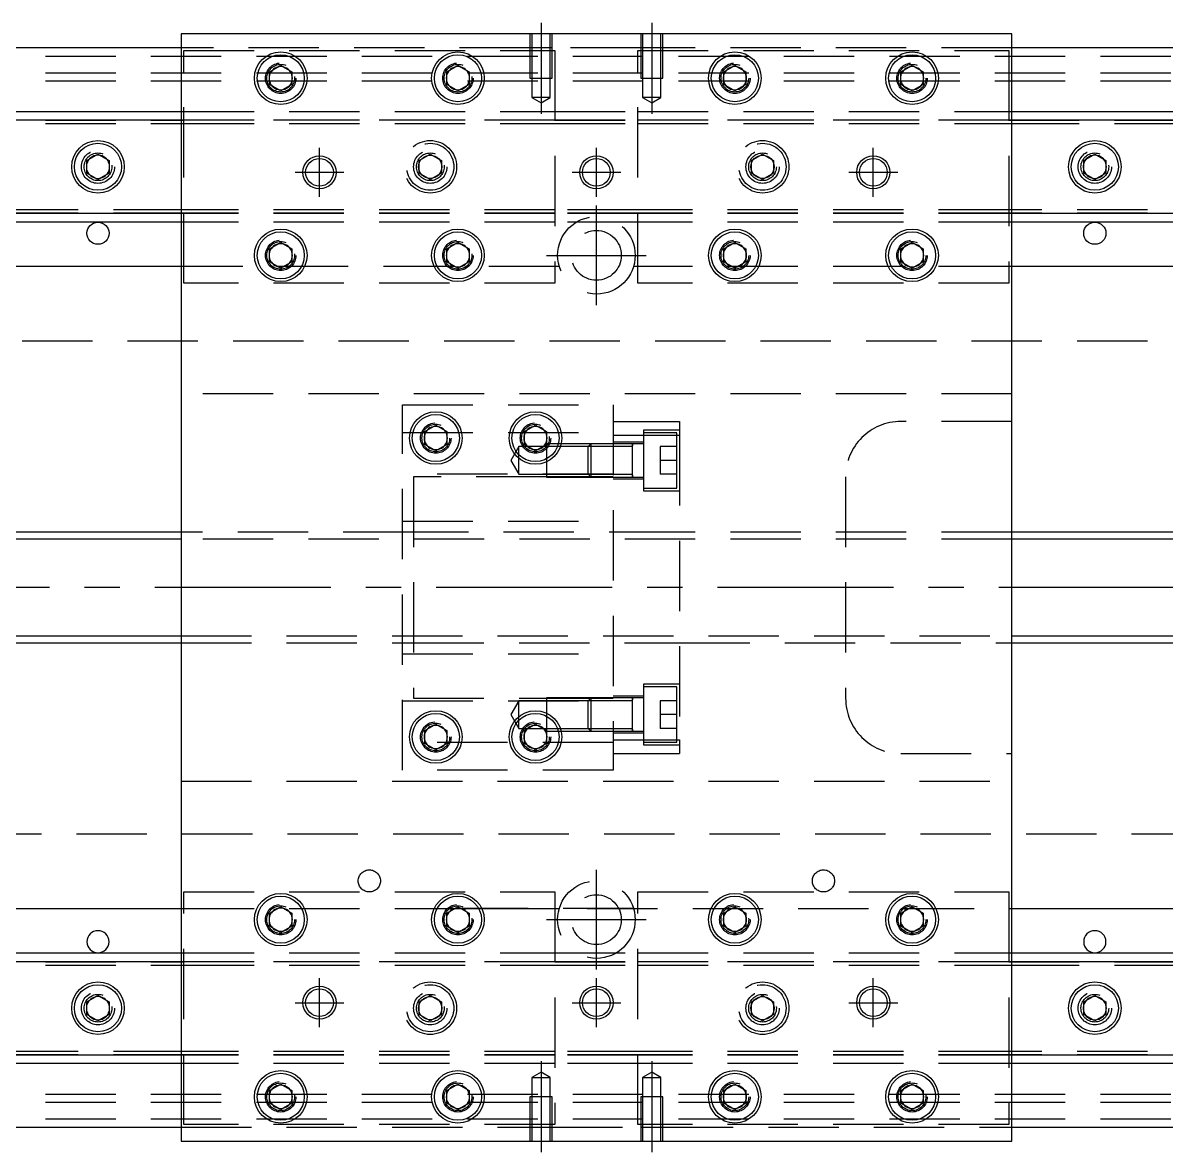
# Model space of a CAD drawing. Extents: x -20 to 810, y -289 to 102.
# Drawn here: x 186.4 to 392.9, y -102 to 102 of the extents above; entities that cross this region are included whole.
import ezdxf

# ---------------------------------------------------------------- set-up
doc = ezdxf.new("R2010")
doc.units = 0
doc.linetypes.add('CENTER', pattern=[50.8, 31.75, -6.35, 6.35, -6.35])
doc.linetypes.add('DASHED', pattern=[19.05, 12.7, -6.35])
doc.layers.get('0').update_dxf_attribs({"linetype": 'CONTINUOUS'})
doc.layers.add('CENTER', color=1, linetype='CENTER')

msp = doc.modelspace()

# ---------------------------------------------------------------- linework, layer by layer
at = {"color": 7, "linetype": 'CONTINUOUS'}
for p, q in [((365, 100), (215, 100)), ((215, 100), (215, -100)), ((365, -100), (365, 100)), ((215, 97.5), (0, 97.5)), ((580, 97.5), (365, 97.5)), ((231, 93.1547), (233, 94.309402)), ((231, 90.8453), (231, 93.1547)), ((233, 94.309402), (235, 93.1547)), ((235, 93.1547), (235, 90.8453)), ((263, 93.1547), (265, 94.309402)), ((263, 90.8453), (263, 93.1547)), ((265, 94.309402), (267, 93.1547)), ((267, 93.1547), (267, 90.8453)), ((313, 93.1547), (315, 94.309402)), ((313, 90.8453), (313, 93.1547)), ((315, 94.309402), (317, 93.1547)), ((317, 93.1547), (317, 90.8453)), ((345, 93.1547), (347, 94.309402)), ((345, 90.8453), (345, 93.1547)), ((347, 94.309402), (349, 93.1547)), ((349, 93.1547), (349, 90.8453)), ((233, 89.690598), (231, 90.8453)), ((235, 90.8453), (233, 89.690598)), ((265, 89.690598), (263, 90.8453)), ((267, 90.8453), (265, 89.690598)), ((315, 89.690598), (313, 90.8453)), ((317, 90.8453), (315, 89.690598)), ((347, 89.690598), (345, 90.8453)), ((349, 90.8453), (347, 89.690598)), ((0, 86), (215, 86)), ((365, 86), (580, 86)), ((0, 84.460392), (215, 84.460392)), ((365, 84.460392), (580, 84.460392)), ((198, 77.1547), (200, 78.309402)), ((198, 74.8453), (198, 77.1547)), ((200, 78.309402), (202, 77.1547)), ((202, 77.1547), (202, 74.8453)), ((378, 77.1547), (380, 78.309402)), ((378, 74.8453), (378, 77.1547)), ((380, 78.309402), (382, 77.1547)), ((382, 77.1547), (382, 74.8453)), ((200, 73.690598), (198, 74.8453)), ((202, 74.8453), (200, 73.690598)), ((380, 73.690598), (378, 74.8453)), ((382, 74.8453), (380, 73.690598)), ((215, 67.539608), (0, 67.539608)), ((580, 67.539608), (365, 67.539608)), ((215, 66), (0, 66)), ((580, 66), (365, 66)), ((231, 61.1547), (233, 62.309402)), ((233, 62.309402), (235, 61.1547)), ((263, 61.1547), (265, 62.309402)), ((265, 62.309402), (267, 61.1547)), ((313, 61.1547), (315, 62.309402)), ((315, 62.309402), (317, 61.1547)), ((345, 61.1547), (347, 62.309402)), ((347, 62.309402), (349, 61.1547)), ((231, 58.8453), (231, 61.1547)), ((235, 61.1547), (235, 58.8453)), ((263, 58.8453), (263, 61.1547)), ((267, 61.1547), (267, 58.8453)), ((313, 58.8453), (313, 61.1547)), ((317, 61.1547), (317, 58.8453)), ((345, 58.8453), (345, 61.1547)), ((349, 61.1547), (349, 58.8453)), ((215, 58), (176.708204, 58)), ((233, 57.690598), (231, 58.8453)), ((235, 58.8453), (233, 57.690598)), ((265, 57.690598), (263, 58.8453)), ((267, 58.8453), (265, 57.690598)), ((315, 57.690598), (313, 58.8453)), ((317, 58.8453), (315, 57.690598)), ((347, 57.690598), (345, 58.8453)), ((349, 58.8453), (347, 57.690598)), ((403.291796, 58), (365, 58)), ((259, 28.1547), (261, 29.309402)), ((261, 29.309402), (263, 28.1547)), ((277, 28.1547), (279, 29.309402)), ((279, 29.309402), (281, 28.1547)), ((259, 25.8453), (259, 28.1547)), ((263, 28.1547), (263, 25.8453)), ((277, 25.8453), (277, 28.1547)), ((281, 28.1547), (281, 25.8453)), ((261, 24.690598), (259, 25.8453)), ((263, 25.8453), (261, 24.690598)), ((279, 24.690598), (277, 25.8453)), ((281, 25.8453), (279, 24.690598)), ((296.5, 19.949668), (296.5, 19.950696)), ((215, 10), (28, 10)), ((523, 10), (365, 10)), ((28, -10), (215, -10)), ((365, -10), (523, -10)), ((259, -25.8453), (261, -24.690598)), ((261, -24.690598), (263, -25.8453)), ((277, -25.8453), (279, -24.690598)), ((279, -24.690598), (281, -25.8453)), ((259, -28.1547), (259, -25.8453)), ((263, -25.8453), (263, -28.1547)), ((277, -28.1547), (277, -25.8453)), ((281, -25.8453), (281, -28.1547)), ((296.5, -25.949678), (296.5, -25.94865)), ((261, -29.309402), (259, -28.1547)), ((263, -28.1547), (261, -29.309402)), ((279, -29.309402), (277, -28.1547)), ((281, -28.1547), (279, -29.309402)), ((231, -58.8453), (233, -57.690598)), ((233, -57.690598), (235, -58.8453)), ((263, -58.8453), (265, -57.690598)), ((265, -57.690598), (267, -58.8453)), ((313, -58.8453), (315, -57.690598)), ((315, -57.690598), (317, -58.8453)), ((345, -58.8453), (347, -57.690598)), ((347, -57.690598), (349, -58.8453)), ((176.708204, -58), (215, -58)), ((231, -61.1547), (231, -58.8453)), ((235, -58.8453), (235, -61.1547)), ((263, -61.1547), (263, -58.8453)), ((267, -58.8453), (267, -61.1547)), ((313, -61.1547), (313, -58.8453)), ((317, -58.8453), (317, -61.1547)), ((345, -61.1547), (345, -58.8453)), ((349, -58.8453), (349, -61.1547)), ((365, -58), (403.291796, -58)), ((233, -62.309402), (231, -61.1547)), ((235, -61.1547), (233, -62.309402)), ((265, -62.309402), (263, -61.1547)), ((267, -61.1547), (265, -62.309402)), ((315, -62.309402), (313, -61.1547)), ((317, -61.1547), (315, -62.309402)), ((347, -62.309402), (345, -61.1547)), ((349, -61.1547), (347, -62.309402)), ((0, -66), (215, -66)), ((365, -66), (580, -66)), ((0, -67.539608), (215, -67.539608)), ((365, -67.539608), (580, -67.539608)), ((198, -74.8453), (200, -73.690598)), ((200, -73.690598), (202, -74.8453)), ((378, -74.8453), (380, -73.690598)), ((380, -73.690598), (382, -74.8453)), ((198, -77.1547), (198, -74.8453)), ((202, -74.8453), (202, -77.1547)), ((378, -77.1547), (378, -74.8453)), ((382, -74.8453), (382, -77.1547)), ((200, -78.309402), (198, -77.1547)), ((202, -77.1547), (200, -78.309402)), ((380, -78.309402), (378, -77.1547)), ((382, -77.1547), (380, -78.309402)), ((215, -84.460392), (0, -84.460392)), ((580, -84.460392), (365, -84.460392)), ((215, -86), (0, -86)), ((580, -86), (365, -86)), ((231, -90.8453), (233, -89.690598)), ((233, -89.690598), (235, -90.8453)), ((263, -90.8453), (265, -89.690598)), ((265, -89.690598), (267, -90.8453)), ((313, -90.8453), (315, -89.690598)), ((315, -89.690598), (317, -90.8453)), ((345, -90.8453), (347, -89.690598)), ((347, -89.690598), (349, -90.8453)), ((231, -93.1547), (231, -90.8453)), ((235, -90.8453), (235, -93.1547)), ((263, -93.1547), (263, -90.8453)), ((267, -90.8453), (267, -93.1547)), ((313, -93.1547), (313, -90.8453)), ((317, -90.8453), (317, -93.1547)), ((345, -93.1547), (345, -90.8453)), ((349, -90.8453), (349, -93.1547)), ((233, -94.309402), (231, -93.1547)), ((235, -93.1547), (233, -94.309402)), ((265, -94.309402), (263, -93.1547)), ((267, -93.1547), (265, -94.309402)), ((315, -94.309402), (313, -93.1547)), ((317, -93.1547), (315, -94.309402)), ((347, -94.309402), (345, -93.1547)), ((349, -93.1547), (347, -94.309402)), ((0, -97.5), (215, -97.5)), ((365, -97.5), (580, -97.5)), ((215, -100), (365, -100))]:
    msp.add_line(p, q, dxfattribs=at)
at = {"color": 3, "linetype": 'DASHED'}
for p, q in [((278.000006, 100), (278.000006, 92)), ((278.35, 100), (278.35, 92)), ((281.65, 92), (281.65, 100)), ((281.999994, 92), (281.999994, 100)), ((298.000006, 100), (298.000006, 92)), ((298.35, 100), (298.35, 92)), ((301.65, 92), (301.65, 100)), ((301.999994, 92), (301.999994, 100)), ((278.000006, 97.5), (215, 97.5)), ((281.999994, 97.5), (278.000006, 97.5)), ((298.000006, 97.5), (281.999994, 97.5)), ((301.999994, 97.5), (298.000006, 97.5)), ((365, 97.5), (301.999994, 97.5)), ((0, 96), (580, 96)), ((215.5, 97), (282.5, 97)), ((215.5, 55), (215.5, 97)), ((282.5, 97), (282.5, 55)), ((297.5, 97), (364.5, 97)), ((297.5, 55), (297.5, 97)), ((364.5, 97), (364.5, 55)), ((0, 93), (580, 93)), ((0, 91.5), (580, 91.5)), ((235.483582, 92.286038), (235.5, 92)), ((267.483582, 92.286038), (267.5, 92)), ((278.000006, 92), (281.999994, 92)), ((278.35, 92), (278.35, 88.5)), ((281.65, 88.5), (281.65, 92)), ((298.000006, 92), (301.999994, 92)), ((298.35, 92), (298.35, 88.5)), ((301.65, 88.5), (301.65, 92)), ((312.5, 92), (312.518502, 92.303588)), ((344.5, 92), (344.512884, 92.253488)), ((281.65, 88.5), (278.35, 88.5)), ((278.35, 88.5), (280, 87.547372)), ((280, 87.547372), (281.65, 88.5)), ((301.65, 88.5), (298.35, 88.5)), ((298.35, 88.5), (300, 87.547372)), ((300, 87.547372), (301.65, 88.5)), ((215, 86), (215.5, 86)), ((215.5, 86), (282.5, 86)), ((282.5, 86), (297.5, 86)), ((297.5, 86), (364.5, 86)), ((364.5, 86), (365, 86)), ((0, 84.403994), (215.5, 84.403994)), ((0, 83.8), (215.5, 83.8)), ((215, 84.460392), (215.5, 84.460392)), ((215.5, 84.460392), (282.5, 84.460392)), ((282.5, 84.403994), (215.5, 84.403994)), ((215.5, 83.8), (282.5, 83.8)), ((282.5, 84.460392), (297.5, 84.460392)), ((282.5, 84.403994), (297.5, 84.403994)), ((282.5, 83.8), (297.5, 83.8)), ((297.5, 84.460392), (364.5, 84.460392)), ((364.5, 84.403994), (297.5, 84.403994)), ((297.5, 83.8), (364.5, 83.8)), ((364.5, 84.460392), (365, 84.460392)), ((364.5, 84.403994), (580, 84.403994)), ((364.5, 83.8), (580, 83.8)), ((258, 77.1547), (260, 78.309402)), ((258, 74.8453), (258, 77.1547)), ((260, 78.309402), (262, 77.1547)), ((262, 77.1547), (262, 74.8453)), ((317.5, 76), (317.534018, 76.411016)), ((318, 77.1547), (320, 78.309402)), ((318, 74.8453), (318, 77.1547)), ((320, 78.309402), (322, 77.1547)), ((322, 77.1547), (322, 74.8453)), ((202.483582, 76.286038), (202.5, 76)), ((260, 73.690598), (258, 74.8453)), ((262, 74.8453), (260, 73.690598)), ((262.483582, 76.286038), (262.5, 76)), ((320, 73.690598), (318, 74.8453)), ((322, 74.8453), (320, 73.690598)), ((382.483582, 76.286038), (382.5, 76)), ((215.5, 68.2), (0, 68.2)), ((282.5, 68.2), (215.5, 68.2)), ((297.5, 68.2), (282.5, 68.2)), ((364.5, 68.2), (297.5, 68.2)), ((580, 68.2), (364.5, 68.2)), ((215.5, 67.596006), (0, 67.596006)), ((215.5, 67.539608), (215, 67.539608)), ((282.5, 67.596006), (215.5, 67.596006)), ((282.5, 67.539608), (215.5, 67.539608)), ((297.5, 67.596006), (282.5, 67.596006)), ((297.5, 67.539608), (282.5, 67.539608)), ((364.5, 67.596006), (297.5, 67.596006)), ((364.5, 67.539608), (297.5, 67.539608)), ((580, 67.596006), (364.5, 67.596006)), ((365, 67.539608), (364.5, 67.539608)), ((215.5, 66), (215, 66)), ((282.5, 66), (215.5, 66)), ((297.5, 66), (282.5, 66)), ((364.5, 66), (297.5, 66)), ((365, 66), (364.5, 66)), ((235.483582, 60.286038), (235.5, 60)), ((267.483582, 60.286038), (267.5, 60)), ((312.5, 60), (312.518502, 60.303588)), ((344.5, 60), (344.512884, 60.253488)), ((215.5, 58), (215, 58)), ((283.291796, 58), (215.5, 58)), ((364.5, 58), (296.708204, 58)), ((365, 58), (364.5, 58)), ((282.5, 55), (215.5, 55)), ((364.5, 55), (297.5, 55)), ((580, 44.5), (5.640312, 44.5)), ((365, 35), (215, 35)), ((255, -33), (255, 33)), ((255, 33), (293, 33)), ((293, 33), (293, -33)), ((293, 30), (305, 30)), ((305, 30), (305, 27.495454)), ((365, 30), (345, 30)), ((255, 28), (293, 28)), ((258.5, 27), (258.518502, 27.303588)), ((281.483582, 27.286038), (281.5, 27)), ((293, 27.495454), (305, 27.495454)), ((298.5, 28.449674), (298.5, 17.449674)), ((305, 28.449674), (298.5, 28.449674)), ((304.5, 27.949674), (298.5, 27.949674)), ((304.5, 17.949674), (304.5, 27.949674)), ((305, 27.495454), (305, -27.495454)), ((276, 25.449674), (274.556624, 22.949674)), ((276, 20.449674), (276, 25.449674)), ((277.583494, 25.449674), (276, 25.449674)), ((277.59475, 25.439464), (277.583494, 25.449674)), ((280.416436, 25.449674), (277.583494, 25.449674)), ((280.416506, 25.449674), (280.32061, 25.367214)), ((281, 25.449674), (280.416436, 25.449674)), ((281.268656, 25.949668), (281, 25.949668)), ((281, 25.8453), (281, 25.5)), ((281, 25.5), (281, 25.112542)), ((288.49998, 25.449674), (281, 25.449674)), ((281, 25.112542), (281, 23.25)), ((281.541516, 25.949668), (281.268656, 25.949668)), ((283.118168, 25.949668), (281.541516, 25.949668)), ((283.632418, 25.949668), (283.118168, 25.949668)), ((288.99998, 25.949668), (283.632418, 25.949668)), ((289, 25.949674), (288.5, 25.449674)), ((288.5, 20.449674), (288.5, 25.449674)), ((293, 25.449674), (288.5, 25.449674)), ((293, 25.949668), (288.999994, 25.949668)), ((289, 25.949674), (289, 19.949674)), ((293, 25.949674), (289, 25.949674)), ((298.5, 26.249674), (293, 26.249674)), ((296.505, 25.949674), (293.00002, 25.949674)), ((296.5, 25.449674), (293.00002, 25.449674)), ((298.5, 25.949674), (296.495, 25.949674)), ((296.5, 25.599876), (296.5, 25.949674)), ((296.5, 25.949674), (296.5, 25.599876)), ((296.5, 20.29947), (296.5, 25.599876)), ((301.5, 25.449674), (301.5, 22.949674)), ((304.5, 25.449674), (301.5, 25.449674)), ((274.556624, 22.949674), (276, 20.449674)), ((281, 23.25), (281, 22.691578)), ((304.5, 22.949674), (301.5, 22.949674)), ((301.5, 22.949674), (301.5, 20.449674)), ((281, 22.691578), (281, 19.949678)), ((293, 20.5), (255, 20.5)), ((257, 20), (257, -20)), ((281, 20), (257, 20)), ((276, 20.449674), (281, 20.449674)), ((281, 20.449674), (288.49998, 20.449674)), ((288.949674, 20), (281, 20)), ((281, 19.949678), (288.99998, 19.949678)), ((288.5, 20.449674), (293, 20.449674)), ((288.5, 20.449674), (289, 19.949674)), ((293, 20), (288.949674, 20)), ((288.999994, 19.949678), (293, 19.949678)), ((289, 19.949674), (293, 19.949674)), ((293, 19.649674), (298.5, 19.649674)), ((293.00002, 20.449674), (296.5, 20.449674)), ((293.00002, 19.949674), (296.505, 19.949674)), ((296.495, 19.949674), (298.5, 19.949674)), ((296.5, 19.949674), (296.5, 20.29947)), ((296.5, 20.29947), (296.5, 19.949674)), ((304.5, 20.449674), (301.5, 20.449674)), ((335, 20), (335, -20)), ((298.5, 17.949674), (304.5, 17.949674)), ((298.5, 17.449674), (305, 17.449674)), ((255, 12), (293, 12)), ((257, 10), (215, 10)), ((365, 8.75), (215, 8.75)), ((305, 10), (257, 10)), ((365, 10), (305, 10)), ((215, -8.75), (365, -8.75)), ((215, -10), (257, -10)), ((257, -10), (305, -10)), ((305, -10), (365, -10)), ((255, -12), (293, -12)), ((298.5, -17.449674), (298.5, -28.449674)), ((305, -17.449674), (298.5, -17.449674)), ((304.5, -17.949674), (298.5, -17.949674)), ((304.5, -27.949674), (304.5, -17.949674)), ((255, -20.5), (293, -20.5)), ((257, -20), (281, -20)), ((276, -20.449674), (274.556624, -22.949674)), ((276, -25.449674), (276, -20.449674)), ((281, -20.449674), (276, -20.449674)), ((281, -19.949678), (281, -22.691578)), ((288.99998, -19.949678), (281, -19.949678)), ((281, -20), (288.949674, -20)), ((288.49998, -20.449674), (281, -20.449674)), ((289, -19.949674), (288.5, -20.449674)), ((288.5, -25.449674), (288.5, -20.449674)), ((293, -20.449674), (288.5, -20.449674)), ((288.949674, -20), (293, -20)), ((293, -19.949678), (288.999994, -19.949678)), ((289, -19.949674), (289, -25.949674)), ((293, -19.949674), (289, -19.949674)), ((298.5, -19.649674), (293, -19.649674)), ((296.505, -19.949674), (293.00002, -19.949674)), ((296.5, -20.449674), (293.00002, -20.449674)), ((298.5, -19.949674), (296.495, -19.949674)), ((296.5, -20.29947), (296.5, -19.949674)), ((296.5, -19.949674), (296.5, -20.29947)), ((296.5, -25.599876), (296.5, -20.29947)), ((301.5, -20.449674), (301.5, -22.949674)), ((304.5, -20.449674), (301.5, -20.449674)), ((281, -22.691578), (281, -23.25)), ((274.556624, -22.949674), (276, -25.449674)), ((281, -23.25), (281, -25.112542)), ((304.5, -22.949674), (301.5, -22.949674)), ((301.5, -22.949674), (301.5, -25.449674)), ((258.5, -27), (258.518502, -26.696412)), ((276, -25.449674), (277.583654, -25.449674)), ((276.5, -27), (276.518502, -26.696412)), ((277.583654, -25.449674), (280.416258, -25.449674)), ((280.416258, -25.449674), (281, -25.449674)), ((281, -25.112542), (281, -25.5)), ((281, -25.449674), (288.49998, -25.449674)), ((281, -25.5), (281, -25.8453)), ((281, -25.949668), (281.268656, -25.949668)), ((281.268656, -25.949668), (281.541516, -25.949668)), ((281.541516, -25.949668), (283.118168, -25.949668)), ((283.118168, -25.949668), (283.632418, -25.949668)), ((283.632418, -25.949668), (288.99998, -25.949668)), ((288.5, -25.449674), (293, -25.449674)), ((288.5, -25.449674), (289, -25.949674)), ((288.999994, -25.949668), (293, -25.949668)), ((289, -25.949674), (293, -25.949674)), ((293, -26.249674), (298.5, -26.249674)), ((293.00002, -25.449674), (296.5, -25.449674)), ((293.00002, -25.949674), (296.505, -25.949674)), ((296.495, -25.949674), (298.5, -25.949674)), ((296.5, -25.949674), (296.5, -25.599876)), ((296.5, -25.599876), (296.5, -25.949674)), ((304.5, -25.449674), (301.5, -25.449674)), ((293, -28), (255, -28)), ((293, -27.495454), (305, -27.495454)), ((298.5, -27.949674), (304.5, -27.949674)), ((298.5, -28.449674), (305, -28.449674)), ((305, -27.495454), (305, -30)), ((293, -30), (305, -30)), ((345, -30), (365, -30)), ((293, -33), (255, -33)), ((215, -35), (365, -35)), ((5.640312, -44.5), (580, -44.5)), ((215.5, -97), (215.5, -55)), ((215.5, -55), (282.5, -55)), ((282.5, -55), (282.5, -97)), ((297.5, -55), (364.5, -55)), ((297.5, -97), (297.5, -55)), ((364.5, -55), (364.5, -97)), ((215, -58), (215.5, -58)), ((215.5, -58), (283.291796, -58)), ((230.5, -60), (230.512884, -59.746512)), ((296.708204, -58), (260.691578, -58)), ((260.691578, -58), (261.25, -58)), ((261.25, -58), (263.112542, -58)), ((263.112542, -58), (263.5, -58)), ((263.5, -58), (264.359688, -58)), ((264.359688, -58), (264.464102, -58)), ((264.464102, -58), (265.535898, -58)), ((265.535898, -58), (265.640312, -58)), ((265.640312, -58), (266.5, -58)), ((266.5, -58), (266.887458, -58)), ((266.887458, -58), (268.75, -58)), ((267.483582, -59.713962), (267.5, -60)), ((268.75, -58), (269.308422, -58)), ((269.308422, -58), (364.5, -58)), ((317.483582, -59.713962), (317.5, -60)), ((344.5, -60), (344.512884, -59.746512)), ((364.5, -58), (365, -58)), ((215, -66), (215.5, -66)), ((215.5, -66), (282.5, -66)), ((282.5, -66), (297.5, -66)), ((297.5, -66), (364.5, -66)), ((364.5, -66), (365, -66)), ((0, -67.596006), (215.5, -67.596006)), ((215, -67.539608), (215.5, -67.539608)), ((215.5, -67.539608), (282.5, -67.539608)), ((282.5, -67.596006), (215.5, -67.596006)), ((282.5, -67.539608), (297.5, -67.539608)), ((282.5, -67.596006), (297.5, -67.596006)), ((297.5, -67.539608), (364.5, -67.539608)), ((364.5, -67.596006), (297.5, -67.596006)), ((364.5, -67.539608), (365, -67.539608)), ((364.5, -67.596006), (580, -67.596006)), ((0, -68.2), (215.5, -68.2)), ((215.5, -68.2), (282.5, -68.2)), ((282.5, -68.2), (297.5, -68.2)), ((297.5, -68.2), (364.5, -68.2)), ((364.5, -68.2), (580, -68.2)), ((258, -74.8453), (260, -73.690598)), ((260, -73.690598), (262, -74.8453)), ((318, -74.8453), (320, -73.690598)), ((320, -73.690598), (322, -74.8453)), ((202.483582, -75.713962), (202.5, -76)), ((258, -77.1547), (258, -74.8453)), ((262, -74.8453), (262, -77.1547)), ((262.483582, -75.713962), (262.5, -76)), ((318, -77.1547), (318, -74.8453)), ((322, -74.8453), (322, -77.1547)), ((322.483582, -75.713962), (322.5, -76)), ((377.5, -76), (377.534018, -75.588984)), ((260, -78.309402), (258, -77.1547)), ((262, -77.1547), (260, -78.309402)), ((320, -78.309402), (318, -77.1547)), ((322, -77.1547), (320, -78.309402)), ((215.5, -83.8), (0, -83.8)), ((215.5, -84.403994), (0, -84.403994)), ((215.5, -84.460392), (215, -84.460392)), ((282.5, -83.8), (215.5, -83.8)), ((282.5, -84.403994), (215.5, -84.403994)), ((282.5, -84.460392), (215.5, -84.460392)), ((297.5, -83.8), (282.5, -83.8)), ((297.5, -84.403994), (282.5, -84.403994)), ((297.5, -84.460392), (282.5, -84.460392)), ((364.5, -83.8), (297.5, -83.8)), ((364.5, -84.403994), (297.5, -84.403994)), ((364.5, -84.460392), (297.5, -84.460392)), ((580, -83.8), (364.5, -83.8)), ((580, -84.403994), (364.5, -84.403994)), ((365, -84.460392), (364.5, -84.460392)), ((215.5, -86), (215, -86)), ((282.5, -86), (215.5, -86)), ((297.5, -86), (282.5, -86)), ((364.5, -86), (297.5, -86)), ((365, -86), (364.5, -86)), ((280, -87.547372), (278.35, -88.5)), ((278.35, -88.5), (281.65, -88.5)), ((278.35, -88.5), (278.35, -92)), ((281.65, -88.5), (280, -87.547372)), ((281.65, -92), (281.65, -88.5)), ((300, -87.547372), (298.35, -88.5)), ((298.35, -88.5), (301.65, -88.5)), ((298.35, -88.5), (298.35, -92)), ((301.65, -88.5), (300, -87.547372)), ((301.65, -92), (301.65, -88.5)), ((0, -91.5), (580, -91.5)), ((235.483582, -91.713962), (235.5, -92)), ((267.483582, -91.713962), (267.5, -92)), ((281.999994, -92), (278.000006, -92)), ((278.000006, -92), (278.000006, -100)), ((278.35, -92), (278.35, -100)), ((281.65, -100), (281.65, -92)), ((281.999994, -100), (281.999994, -92)), ((301.999994, -92), (298.000006, -92)), ((298.000006, -92), (298.000006, -100)), ((298.35, -92), (298.35, -100)), ((301.65, -100), (301.65, -92)), ((301.999994, -100), (301.999994, -92)), ((312.5, -92), (312.518502, -91.696412)), ((349.483582, -91.713962), (349.5, -92)), ((0, -93), (580, -93)), ((0, -96), (580, -96)), ((282.5, -97), (215.5, -97)), ((364.5, -97), (297.5, -97)), ((215, -97.5), (278.000006, -97.5)), ((278.000006, -97.5), (281.999994, -97.5)), ((281.999994, -97.5), (298.000006, -97.5)), ((298.000006, -97.5), (301.999994, -97.5)), ((301.999994, -97.5), (365, -97.5))]:
    msp.add_line(p, q, dxfattribs=at)
at = {"color": 3, "linetype": 'CONTINUOUS'}
for p, q in [((215, 8.75), (28, 8.75)), ((523, 8.75), (365, 8.75)), ((28, -8.75), (215, -8.75)), ((365, -8.75), (523, -8.75))]:
    msp.add_line(p, q, dxfattribs=at)
at = {"color": 7, "linetype": 'CONTINUOUS'}
for centre, radius in [((233, 92), 4.75), ((233, 92), 4.25), ((265, 92), 4.75), ((265, 92), 4.25), ((315, 92), 4.75), ((315, 92), 4.25), ((347, 92), 4.75), ((347, 92), 4.25), ((200, 76), 4.75), ((380, 76), 4.75), ((200, 76), 4.25), ((380, 76), 4.25), ((240, 75), 2.5), ((260, 76), 2.1), ((290, 75), 3), ((290, 75), 2.5), ((320, 76), 2.1), ((340, 75), 2.5), ((200, 64), 2), ((233, 60), 4.75), ((233, 60), 4.25), ((265, 60), 4.75), ((265, 60), 4.25), ((315, 60), 4.75), ((315, 60), 4.25), ((347, 60), 4.75), ((347, 60), 4.25), ((380, 64), 2), ((261, 27), 4.75), ((261, 27), 4.25), ((279, 27), 4.75), ((279, 27), 4.25), ((261, -27), 4.75), ((279, -27), 4.75), ((261, -27), 4.25), ((279, -27), 4.25), ((233, -60), 4.75), ((265, -60), 4.75), ((315, -60), 4.75), ((347, -60), 4.75), ((233, -60), 4.25), ((265, -60), 4.25), ((315, -60), 4.25), ((347, -60), 4.25), ((200, -76), 4.75), ((200, -76), 4.25), ((290, -75), 3), ((380, -76), 4.75), ((380, -76), 4.25), ((240, -75), 2.5), ((260, -76), 2.1), ((290, -75), 2.5), ((320, -76), 2.1), ((340, -75), 2.5), ((233, -92), 4.75), ((233, -92), 4.25), ((265, -92), 4.75), ((265, -92), 4.25), ((315, -92), 4.75), ((315, -92), 4.25), ((347, -92), 4.75), ((347, -92), 4.25)]:
    msp.add_circle(centre, radius, dxfattribs=at)
at = {"color": 3, "linetype": 'DASHED'}
for centre, radius in [((233, 92), 2.75), ((233, 92), 2.5), ((265, 92), 2.75), ((265, 92), 2.5), ((315, 92), 2.75), ((315, 92), 2.5), ((347, 92), 2.75), ((347, 92), 2.5), ((260, 76), 4.75), ((320, 76), 4.75), ((200, 76), 3), ((200, 76), 2.5), ((260, 76), 4.25), ((260, 76), 3), ((260, 76), 2.5), ((320, 76), 4.25), ((320, 76), 3), ((320, 76), 2.5), ((380, 76), 3), ((380, 76), 2.5), ((290, 60), 7), ((290, 60), 4.5), ((233, 60), 2.75), ((233, 60), 2.5), ((265, 60), 2.75), ((265, 60), 2.5), ((315, 60), 2.75), ((315, 60), 2.5), ((347, 60), 2.75), ((347, 60), 2.5), ((261, 27), 2.75), ((261, 27), 2.5), ((279, 27), 2.75), ((279, 27), 2.5), ((261, -27), 2.75), ((261, -27), 2.5), ((279, -27), 2.75), ((279, -27), 2.5), ((249, -53), 2), ((331, -53), 2), ((290, -60), 7), ((290, -60), 4.5), ((233, -60), 2.75), ((233, -60), 2.5), ((265, -60), 2.75), ((265, -60), 2.5), ((315, -60), 2.75), ((315, -60), 2.5), ((347, -60), 2.75), ((347, -60), 2.5), ((260, -76), 4.75), ((260, -76), 4.25), ((320, -76), 4.75), ((320, -76), 4.25), ((200, -76), 3), ((200, -76), 2.5), ((260, -76), 3), ((260, -76), 2.5), ((320, -76), 3), ((320, -76), 2.5), ((380, -76), 3), ((380, -76), 2.5), ((233, -92), 2.75), ((233, -92), 2.5), ((265, -92), 2.75), ((265, -92), 2.5), ((315, -92), 2.75), ((315, -92), 2.5), ((347, -92), 2.75), ((347, -92), 2.5)]:
    msp.add_circle(centre, radius, dxfattribs=at)
at = {"color": 3, "linetype": 'CONTINUOUS'}
for centre in [(240, 75), (340, 75), (240, -75), (340, -75)]:
    msp.add_circle(centre, 3, dxfattribs=at)
at = {"color": 7, "linetype": 'CONTINUOUS'}
for centre, radius, start, end in [((233, 92), 2.1, 137.75279, 162.24721), ((233, 92), 2.1, 102.24721, 137.75279), ((233, 92), 2.1, 77.75279, 102.24721), ((233, 92), 2.1, 42.24721, 77.75279), ((233, 92), 2.1, 17.75279, 42.24721), ((265, 92), 2.1, 137.75279, 162.24721), ((265, 92), 2.1, 102.24721, 137.75279), ((265, 92), 2.1, 77.75279, 102.24721), ((265, 92), 2.1, 42.24721, 77.75279), ((265, 92), 2.1, 17.75279, 42.24721), ((315, 92), 2.1, 137.75279, 162.24721), ((315, 92), 2.1, 102.24721, 137.75279), ((315, 92), 2.1, 77.75279, 102.24721), ((315, 92), 2.1, 42.24721, 77.75279), ((315, 92), 2.1, 17.75279, 42.24721), ((347, 92), 2.1, 137.75279, 162.24721), ((347, 92), 2.1, 102.24721, 137.75279), ((347, 92), 2.1, 77.75279, 102.24721), ((347, 92), 2.1, 42.24721, 77.75279), ((347, 92), 2.1, 17.75279, 42.24721), ((233, 92), 2.1, 162.24721, 180), ((233, 92), 2.1, 180, 197.75279), ((233, 92), 2.1, 197.75279, 222.24721), ((233, 92), 2.1, 317.75279, 342.24721), ((233, 92), 2.1, 342.24721, 17.75279), ((265, 92), 2.1, 162.24721, 180), ((265, 92), 2.1, 180, 197.75279), ((265, 92), 2.1, 197.75279, 222.24721), ((265, 92), 2.1, 317.75279, 342.24721), ((265, 92), 2.1, 342.24721, 17.75279), ((315, 92), 2.1, 162.24721, 180), ((315, 92), 2.1, 180, 197.75279), ((315, 92), 2.1, 197.75279, 222.24721), ((315, 92), 2.1, 317.75279, 342.24721), ((315, 92), 2.1, 342.24721, 17.75279), ((347, 92), 2.1, 162.24721, 180), ((347, 92), 2.1, 180, 197.75279), ((347, 92), 2.1, 197.75279, 222.24721), ((347, 92), 2.1, 317.75279, 342.24721), ((347, 92), 2.1, 342.24721, 17.75279), ((233, 92), 2.1, 222.24721, 257.75279), ((233, 92), 2.1, 257.75279, 282.24721), ((233, 92), 2.1, 282.24721, 317.75279), ((265, 92), 2.1, 222.24721, 257.75279), ((265, 92), 2.1, 257.75279, 282.24721), ((265, 92), 2.1, 282.24721, 317.75279), ((315, 92), 2.1, 222.24721, 257.75279), ((315, 92), 2.1, 257.75279, 282.24721), ((315, 92), 2.1, 282.24721, 317.75279), ((347, 92), 2.1, 222.24721, 257.75279), ((347, 92), 2.1, 257.75279, 282.24721), ((347, 92), 2.1, 282.24721, 317.75279), ((200, 76), 2.1, 162.24721, 180), ((200, 76), 2.1, 137.75279, 162.24721), ((200, 76), 2.1, 102.24721, 137.75279), ((200, 76), 2.1, 77.75279, 102.24721), ((200, 76), 2.1, 42.24721, 77.75279), ((200, 76), 2.1, 17.75279, 42.24721), ((200, 76), 2.1, 342.24721, 17.75279), ((380, 76), 2.1, 162.24721, 180), ((380, 76), 2.1, 137.75279, 162.24721), ((380, 76), 2.1, 102.24721, 137.75279), ((380, 76), 2.1, 77.75279, 102.24721), ((380, 76), 2.1, 42.24721, 77.75279), ((380, 76), 2.1, 17.75279, 42.24721), ((380, 76), 2.1, 342.24721, 17.75279), ((200, 76), 2.1, 180, 197.75279), ((200, 76), 2.1, 197.75279, 222.24721), ((200, 76), 2.1, 222.24721, 257.75279), ((200, 76), 2.1, 282.24721, 317.75279), ((200, 76), 2.1, 317.75279, 342.24721), ((380, 76), 2.1, 180, 197.75279), ((380, 76), 2.1, 197.75279, 222.24721), ((380, 76), 2.1, 222.24721, 257.75279), ((380, 76), 2.1, 282.24721, 317.75279), ((380, 76), 2.1, 317.75279, 342.24721), ((200, 76), 2.1, 257.75279, 282.24721), ((380, 76), 2.1, 257.75279, 282.24721), ((233, 60), 2.1, 102.24721, 137.75279), ((233, 60), 2.1, 77.75279, 102.24721), ((233, 60), 2.1, 42.24721, 77.75279), ((265, 60), 2.1, 102.24721, 137.75279), ((265, 60), 2.1, 77.75279, 102.24721), ((265, 60), 2.1, 42.24721, 77.75279), ((315, 60), 2.1, 102.24721, 137.75279), ((315, 60), 2.1, 77.75279, 102.24721), ((315, 60), 2.1, 42.24721, 77.75279), ((347, 60), 2.1, 102.24721, 137.75279), ((347, 60), 2.1, 77.75279, 102.24721), ((347, 60), 2.1, 42.24721, 77.75279), ((233, 60), 2.1, 162.24721, 180), ((233, 60), 2.1, 180, 197.75279), ((233, 60), 2.1, 137.75279, 162.24721), ((233, 60), 2.1, 17.75279, 42.24721), ((233, 60), 2.1, 342.24721, 17.75279), ((265, 60), 2.1, 162.24721, 180), ((265, 60), 2.1, 180, 197.75279), ((265, 60), 2.1, 137.75279, 162.24721), ((265, 60), 2.1, 17.75279, 42.24721), ((265, 60), 2.1, 342.24721, 17.75279), ((315, 60), 2.1, 162.24721, 180), ((315, 60), 2.1, 180, 197.75279), ((315, 60), 2.1, 137.75279, 162.24721), ((315, 60), 2.1, 17.75279, 42.24721), ((315, 60), 2.1, 342.24721, 17.75279), ((347, 60), 2.1, 162.24721, 180), ((347, 60), 2.1, 180, 197.75279), ((347, 60), 2.1, 137.75279, 162.24721), ((347, 60), 2.1, 17.75279, 42.24721), ((347, 60), 2.1, 342.24721, 17.75279), ((233, 60), 2.1, 197.75279, 222.24721), ((233, 60), 2.1, 222.24721, 257.75279), ((233, 60), 2.1, 257.75279, 282.24721), ((233, 60), 2.1, 282.24721, 317.75279), ((233, 60), 2.1, 317.75279, 342.24721), ((265, 60), 2.1, 197.75279, 222.24721), ((265, 60), 2.1, 222.24721, 257.75279), ((265, 60), 2.1, 257.75279, 282.24721), ((265, 60), 2.1, 282.24721, 317.75279), ((265, 60), 2.1, 317.75279, 342.24721), ((315, 60), 2.1, 197.75279, 222.24721), ((315, 60), 2.1, 222.24721, 257.75279), ((315, 60), 2.1, 257.75279, 282.24721), ((315, 60), 2.1, 282.24721, 317.75279), ((315, 60), 2.1, 317.75279, 342.24721), ((347, 60), 2.1, 197.75279, 222.24721), ((347, 60), 2.1, 222.24721, 257.75279), ((347, 60), 2.1, 257.75279, 282.24721), ((347, 60), 2.1, 282.24721, 317.75279), ((347, 60), 2.1, 317.75279, 342.24721), ((261, 27), 2.1, 102.24721, 137.75279), ((261, 27), 2.1, 77.75279, 102.24721), ((261, 27), 2.1, 42.24721, 77.75279), ((279, 27), 2.1, 102.24721, 137.75279), ((279, 27), 2.1, 77.75279, 102.24721), ((279, 27), 2.1, 42.24721, 77.75279), ((261, 27), 2.1, 162.24721, 180), ((261, 27), 2.1, 180, 197.75279), ((261, 27), 2.1, 137.75279, 162.24721), ((261, 27), 2.1, 17.75279, 42.24721), ((261, 27), 2.1, 342.24721, 17.75279), ((279, 27), 2.1, 162.24721, 180), ((279, 27), 2.1, 180, 197.75279), ((279, 27), 2.1, 137.75279, 162.24721), ((279, 27), 2.1, 17.75279, 42.24721), ((279, 27), 2.1, 342.24721, 17.75279), ((261, 27), 2.1, 197.75279, 222.24721), ((261, 27), 2.1, 222.24721, 257.75279), ((261, 27), 2.1, 257.75279, 282.24721), ((261, 27), 2.1, 282.24721, 317.75279), ((261, 27), 2.1, 317.75279, 342.24721), ((279, 27), 2.1, 197.75279, 222.24721), ((279, 27), 2.1, 222.24721, 257.75279), ((279, 27), 2.1, 257.75279, 282.24721), ((279, 27), 2.1, 282.24721, 317.75279), ((279, 27), 2.1, 317.75279, 342.24721), ((261, -27), 2.1, 162.24721, 180), ((261, -27), 2.1, 137.75279, 162.24721), ((261, -27), 2.1, 102.24721, 137.75279), ((261, -27), 2.1, 77.75279, 102.24721), ((261, -27), 2.1, 42.24721, 77.75279), ((261, -27), 2.1, 17.75279, 42.24721), ((261, -27), 2.1, 342.24721, 17.75279), ((279, -27), 2.1, 162.24721, 180), ((279, -27), 2.1, 137.75279, 162.24721), ((279, -27), 2.1, 102.24721, 137.75279), ((279, -27), 2.1, 77.75279, 102.24721), ((279, -27), 2.1, 42.24721, 77.75279), ((279, -27), 2.1, 17.75279, 42.24721), ((279, -27), 2.1, 342.24721, 17.75279), ((261, -27), 2.1, 180, 197.75279), ((261, -27), 2.1, 197.75279, 222.24721), ((261, -27), 2.1, 222.24721, 257.75279), ((261, -27), 2.1, 282.24721, 317.75279), ((261, -27), 2.1, 317.75279, 342.24721), ((279, -27), 2.1, 180, 197.75279), ((279, -27), 2.1, 197.75279, 222.24721), ((279, -27), 2.1, 222.24721, 257.75279), ((279, -27), 2.1, 282.24721, 317.75279), ((279, -27), 2.1, 317.75279, 342.24721), ((261, -27), 2.1, 257.75279, 282.24721), ((279, -27), 2.1, 257.75279, 282.24721), ((233, -60), 2.1, 162.24721, 180), ((233, -60), 2.1, 137.75279, 162.24721), ((233, -60), 2.1, 102.24721, 137.75279), ((233, -60), 2.1, 77.75279, 102.24721), ((233, -60), 2.1, 42.24721, 77.75279), ((233, -60), 2.1, 17.75279, 42.24721), ((233, -60), 2.1, 342.24721, 17.75279), ((265, -60), 2.1, 162.24721, 180), ((265, -60), 2.1, 137.75279, 162.24721), ((265, -60), 2.1, 102.24721, 137.75279), ((265, -60), 2.1, 77.75279, 102.24721), ((265, -60), 2.1, 42.24721, 77.75279), ((265, -60), 2.1, 17.75279, 42.24721), ((265, -60), 2.1, 342.24721, 17.75279), ((315, -60), 2.1, 162.24721, 180), ((315, -60), 2.1, 137.75279, 162.24721), ((315, -60), 2.1, 102.24721, 137.75279), ((315, -60), 2.1, 77.75279, 102.24721), ((315, -60), 2.1, 42.24721, 77.75279), ((315, -60), 2.1, 17.75279, 42.24721), ((315, -60), 2.1, 342.24721, 17.75279), ((347, -60), 2.1, 162.24721, 180), ((347, -60), 2.1, 137.75279, 162.24721), ((347, -60), 2.1, 102.24721, 137.75279), ((347, -60), 2.1, 77.75279, 102.24721), ((347, -60), 2.1, 42.24721, 77.75279), ((347, -60), 2.1, 17.75279, 42.24721), ((347, -60), 2.1, 342.24721, 17.75279), ((233, -60), 2.1, 180, 197.75279), ((233, -60), 2.1, 197.75279, 222.24721), ((233, -60), 2.1, 222.24721, 257.75279), ((233, -60), 2.1, 282.24721, 317.75279), ((233, -60), 2.1, 317.75279, 342.24721), ((265, -60), 2.1, 180, 197.75279), ((265, -60), 2.1, 197.75279, 222.24721), ((265, -60), 2.1, 222.24721, 257.75279), ((265, -60), 2.1, 282.24721, 317.75279), ((265, -60), 2.1, 317.75279, 342.24721), ((315, -60), 2.1, 180, 197.75279), ((315, -60), 2.1, 197.75279, 222.24721), ((315, -60), 2.1, 222.24721, 257.75279), ((315, -60), 2.1, 282.24721, 317.75279), ((315, -60), 2.1, 317.75279, 342.24721), ((347, -60), 2.1, 180, 197.75279), ((347, -60), 2.1, 197.75279, 222.24721), ((347, -60), 2.1, 222.24721, 257.75279), ((347, -60), 2.1, 282.24721, 317.75279), ((347, -60), 2.1, 317.75279, 342.24721), ((200, -64), 2, 90, 270), ((200, -64), 2, 270, 90), ((233, -60), 2.1, 257.75279, 282.24721), ((265, -60), 2.1, 257.75279, 282.24721), ((315, -60), 2.1, 257.75279, 282.24721), ((347, -60), 2.1, 257.75279, 282.24721), ((380, -64), 2, 90, 270), ((380, -64), 2, 270, 90), ((200, -76), 2.1, 102.24721, 137.75279), ((200, -76), 2.1, 77.75279, 102.24721), ((200, -76), 2.1, 42.24721, 77.75279), ((380, -76), 2.1, 102.24721, 137.75279), ((380, -76), 2.1, 77.75279, 102.24721), ((380, -76), 2.1, 42.24721, 77.75279), ((200, -76), 2.1, 162.24721, 180), ((200, -76), 2.1, 180, 197.75279), ((200, -76), 2.1, 137.75279, 162.24721), ((200, -76), 2.1, 17.75279, 42.24721), ((200, -76), 2.1, 342.24721, 17.75279), ((380, -76), 2.1, 162.24721, 180), ((380, -76), 2.1, 180, 197.75279), ((380, -76), 2.1, 137.75279, 162.24721), ((380, -76), 2.1, 17.75279, 42.24721), ((380, -76), 2.1, 342.24721, 17.75279), ((200, -76), 2.1, 197.75279, 222.24721), ((200, -76), 2.1, 222.24721, 257.75279), ((200, -76), 2.1, 257.75279, 282.24721), ((200, -76), 2.1, 282.24721, 317.75279), ((200, -76), 2.1, 317.75279, 342.24721), ((380, -76), 2.1, 197.75279, 222.24721), ((380, -76), 2.1, 222.24721, 257.75279), ((380, -76), 2.1, 257.75279, 282.24721), ((380, -76), 2.1, 282.24721, 317.75279), ((380, -76), 2.1, 317.75279, 342.24721), ((233, -92), 2.1, 137.75279, 162.24721), ((233, -92), 2.1, 102.24721, 137.75279), ((233, -92), 2.1, 77.75279, 102.24721), ((233, -92), 2.1, 42.24721, 77.75279), ((233, -92), 2.1, 17.75279, 42.24721), ((265, -92), 2.1, 137.75279, 162.24721), ((265, -92), 2.1, 102.24721, 137.75279), ((265, -92), 2.1, 77.75279, 102.24721), ((265, -92), 2.1, 42.24721, 77.75279), ((265, -92), 2.1, 17.75279, 42.24721), ((315, -92), 2.1, 137.75279, 162.24721), ((315, -92), 2.1, 102.24721, 137.75279), ((315, -92), 2.1, 77.75279, 102.24721), ((315, -92), 2.1, 42.24721, 77.75279), ((315, -92), 2.1, 17.75279, 42.24721), ((347, -92), 2.1, 137.75279, 162.24721), ((347, -92), 2.1, 102.24721, 137.75279), ((347, -92), 2.1, 77.75279, 102.24721), ((347, -92), 2.1, 42.24721, 77.75279), ((347, -92), 2.1, 17.75279, 42.24721), ((233, -92), 2.1, 162.24721, 180), ((233, -92), 2.1, 180, 197.75279), ((233, -92), 2.1, 197.75279, 222.24721), ((233, -92), 2.1, 317.75279, 342.24721), ((233, -92), 2.1, 342.24721, 17.75279), ((265, -92), 2.1, 162.24721, 180), ((265, -92), 2.1, 180, 197.75279), ((265, -92), 2.1, 197.75279, 222.24721), ((265, -92), 2.1, 317.75279, 342.24721), ((265, -92), 2.1, 342.24721, 17.75279), ((315, -92), 2.1, 162.24721, 180), ((315, -92), 2.1, 180, 197.75279), ((315, -92), 2.1, 197.75279, 222.24721), ((315, -92), 2.1, 317.75279, 342.24721), ((315, -92), 2.1, 342.24721, 17.75279), ((347, -92), 2.1, 162.24721, 180), ((347, -92), 2.1, 180, 197.75279), ((347, -92), 2.1, 197.75279, 222.24721), ((347, -92), 2.1, 317.75279, 342.24721), ((347, -92), 2.1, 342.24721, 17.75279), ((233, -92), 2.1, 222.24721, 257.75279), ((233, -92), 2.1, 257.75279, 282.24721), ((233, -92), 2.1, 282.24721, 317.75279), ((265, -92), 2.1, 222.24721, 257.75279), ((265, -92), 2.1, 257.75279, 282.24721), ((265, -92), 2.1, 282.24721, 317.75279), ((315, -92), 2.1, 222.24721, 257.75279), ((315, -92), 2.1, 257.75279, 282.24721), ((315, -92), 2.1, 282.24721, 317.75279), ((347, -92), 2.1, 222.24721, 257.75279), ((347, -92), 2.1, 257.75279, 282.24721), ((347, -92), 2.1, 282.24721, 317.75279)]:
    msp.add_arc(centre, radius, start, end, dxfattribs=at)
at = {"color": 3, "linetype": 'DASHED'}
for centre, radius, start, end in [((345, 20), 10, 90, 180), ((345, -20), 10, 180, 270), ((350, -60), 4.5, 156.926082, 158.942441), ((350, -60), 4.5, 201.057559, 203.073918)]:
    msp.add_arc(centre, radius, start, end, dxfattribs=at)
at = {"layer": 'CENTER', "color": 1, "linetype": 'CENTER'}
for p, q in [((280, 102), (280, 85.547372)), ((300, 102), (300, 85.547372)), ((240, 70.6), (240, 79.4)), ((290, 70.6), (290, 79.4)), ((340, 70.6), (340, 79.4)), ((235.6, 75), (244.4, 75)), ((285.6, 75), (294.4, 75)), ((335.6, 75), (344.4, 75)), ((290, 51), (290, 69)), ((281, 60), (299, 60)), ((648.445, 0), (-20, 0)), ((290, -69), (290, -51)), ((281, -60), (299, -60)), ((240, -79.4), (240, -70.6)), ((290, -79.4), (290, -70.6)), ((340, -79.4), (340, -70.6)), ((235.6, -75), (244.4, -75)), ((285.6, -75), (294.4, -75)), ((335.6, -75), (344.4, -75)), ((280, -85.547372), (280, -102)), ((300, -85.547372), (300, -102))]:
    msp.add_line(p, q, dxfattribs=at)

doc.saveas('drawing.dxf')
